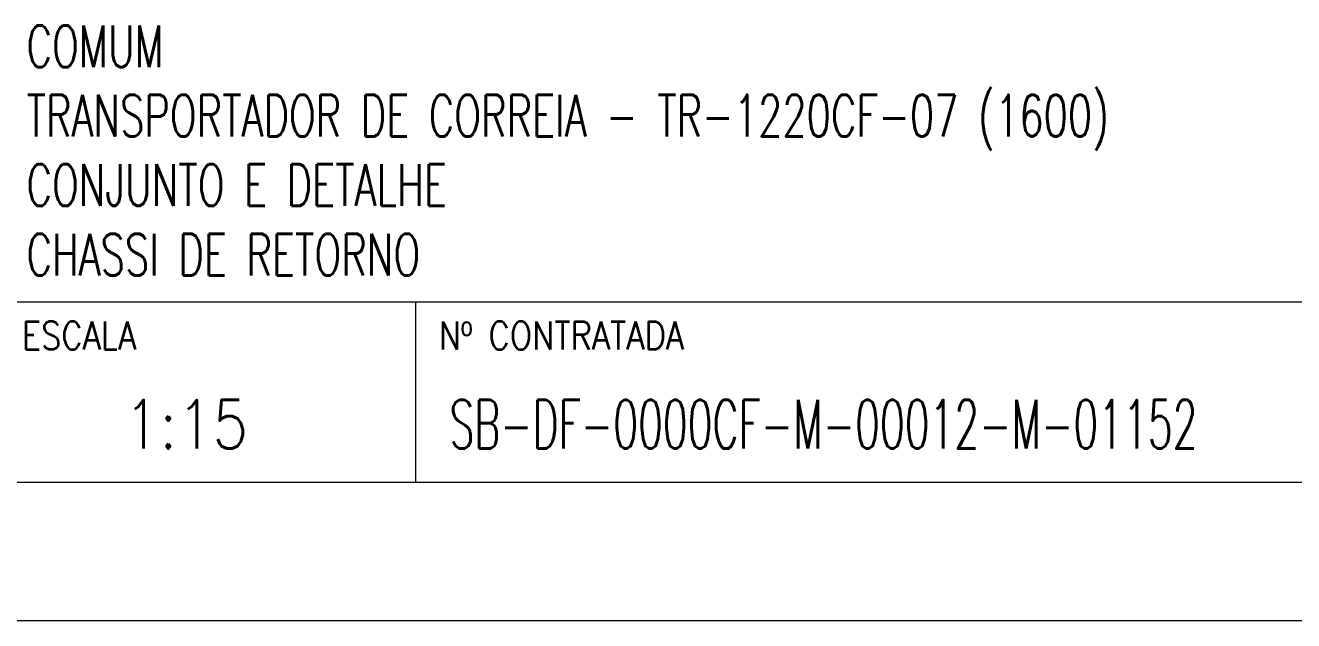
# Model space of a CAD drawing. Header units: millimetres. Extents: x 2 to 845, y 5 to 599.
# Drawn here: x 661.9 to 753.2, y 5 to 47.9 of the extents above; entities that cross this region are included whole.
import ezdxf

# ---------------------------------------------------------------- set-up
doc = ezdxf.new("R2010")
doc.units = ezdxf.units.MM
doc.linetypes.add('XKITLINE00', pattern=[0])
doc.layers.add('Outro tipo de objeto', color=7, linetype='Continuous', lineweight=0)
doc.styles.add('ROMANS', font='ROMANS__.TTF')
doc.styles.add('SIMPLEX', font='SIMPLEX_.TTF')

msp = doc.modelspace()

# ---------------------------------------------------------------- linework, layer by layer
at = {"layer": 'Outro tipo de objeto', "color": 5, "linetype": 'XKITLINE00', "lineweight": 0}
msp.add_line((659.999, 27.997), (835, 27.997), dxfattribs=at)
at = {"layer": 'Outro tipo de objeto', "color": 4, "linetype": 'XKITLINE00', "lineweight": 0}
msp.add_line((689.999, 14.997), (689.999, 27.997), dxfattribs=at)
at = {"layer": 'Outro tipo de objeto', "color": 6, "linetype": 'XKITLINE00', "lineweight": 0}
msp.add_line((28.996, 14.997), (835, 14.997), dxfattribs=at)
at = {"layer": 'Outro tipo de objeto', "color": 7, "linetype": 'XKITLINE00', "lineweight": 0}
msp.add_line((4.035, 5.036), (845, 5.036), dxfattribs=at)

# ---------------------------------------------------------------- texts
at = {"layer": 'Outro tipo de objeto', "color": 5, "style": 'ROMANS'}
for s, height, width, p in [('COMUM', 3, 0.68, (661.999, 44.897)), ('TRANSPORTADOR DE CORREIA - TR-1220CF-07 (1600)', 3, 0.68, (661.999, 39.897)), ('CONJUNTO E DETALHE', 3, 0.68, (661.999, 34.897)), ('CHASSI DE RETORNO', 3, 0.68, (661.999, 29.897)), ('1:15', 3.5, 0.85, (669.015, 17.43)), ('SB-DF-0000CF-M-00012-M-01152', 3.5, 0.595, (692.433, 17.43))]:
    msp.add_text(s, height=height, dxfattribs=dict(at, width=width)).set_placement(p)
at = {"layer": 'Outro tipo de objeto', "color": 3, "style": 'SIMPLEX', "width": 0.85}
for s, height, p in [('ESCALA', 2, (661.659, 24.568)), ('Nº CONTRATADA', 2.00001, (691.66, 24.568))]:
    msp.add_text(s, height=height, dxfattribs=at).set_placement(p)

doc.saveas('drawing.dxf')
